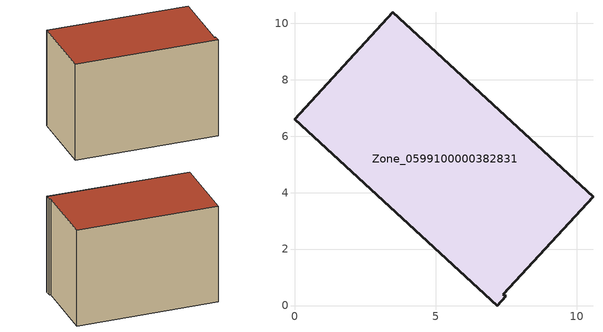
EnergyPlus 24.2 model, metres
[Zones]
Zone_0599100000382831
 floor ground (C_G): 0,6.59 3.48,10.39 10.58,3.86 7.4,0.4 7.48,0.33 7.18,0 z0
 wall outside (C_F): 3.48,10.39 0,6.59 7.18,0 7.48,0.33 7.4,0.4 10.58,3.86 3.48,10.39 z0:6.84
 roof outside (C_R): 0,6.59 7.18,0 7.48,0.33 7.4,0.4 10.58,3.86 3.48,10.39 z6.84
[BUILDING]
Pand.0599100000382831: North Axis=0; Terrain=City; Loads Convergence Tolerance Value=0.04; Temperature Convergence Tolerance Value=0.4; Solar Distribution=FullExterior; Maximum Number of Warmup Days=25; Minimum Number of Warmup Days=1
[Site:Location]
Rotterdam.The.Hague.AP_ZH_NLD Design_Conditions: Latitude=51.96; Longitude=4.45; Time Zone=1; Elevation=-4.5
[SITE:GROUNDTEMPERATURE:BUILDINGSURFACE]
18, 18, 18, 18, 18, 18, 18, 18, 18, 18, 18, 18
[MATERIAL] Thermal Absorptance=0.9; Solar Absorptance=0.7; Visible Absorptance=0.7
Name | Roughness | Thickness | Conductivity | Density | Specific Heat
G.TI.1992-2005 | MediumSmooth | 0.15 | 0.06 | 540 | 1210
F.TI.1992-2005 | Rough | 0.3 | 0.12 | 1920 | 840
R.TI.1992-2005 | MediumRough | 0.2 | 0.08 | 1500 | 1000
[CONSTRUCTION]
C_G: G.TI.1992-2005
C_F: F.TI.1992-2005
C_R: R.TI.1992-2005
[ZONE]
Zone_0599100000382831: Type=1; Multiplier=1; Ceiling Height=Autocalculate; Volume=Autocalculate; Floor Area=autocalculate; Part of Total Floor Area=Yes
[ZONEINFILTRATION:DESIGNFLOWRATE]
Infil_Zone_0599100000382831: Zone or ZoneList or Space or SpaceList=Zone_0599100000382831; Schedule=AlwaysOn; Design Flow Rate Calculation Method=Flow/Area; Flow Rate per Floor Area=0.0015; Constant Term Coefficient=1; Temperature Term Coefficient=0; Velocity Term Coefficient=0; Velocity Squared Term Coefficient=0
[HVACTEMPLATE:ZONE:IDEALLOADSAIRSYSTEM]
Zone_0599100000382831: Maximum Heating Supply Air Temperature=50; Minimum Cooling Supply Air Temperature=13; Maximum Heating Supply Air Humidity Ratio=0.0156; Minimum Cooling Supply Air Humidity Ratio=0.0077; Heating Limit=NoLimit; Cooling Limit=NoLimit; Dehumidification Control Type=ConstantSensibleHeatRatio; Cooling Sensible Heat Ratio=0.7; Dehumidification Setpoint=60; Humidification Control Type=None; Humidification Setpoint=30; Outdoor Air Method=None; Outdoor Air Flow Rate per Person=0.00944; Outdoor Air Flow Rate per Zone Floor Area=0; Outdoor Air Flow Rate per Zone=0; Demand Controlled Ventilation Type=None; Outdoor Air Economizer Type=NoEconomizer; Heat Recovery Type=None; Sensible Heat Recovery Effectiveness=0.7; Latent Heat Recovery Effectiveness=0.65
[ZONECONTROL:THERMOSTAT]
ThermostatControl_Zone_0599100000382831: Zone or ZoneList=Zone_0599100000382831; Control Type Schedule=DualSetpointControlType; Control 1=Thermostat_Zone_0599100000382831; Temperature Difference Between Cutout And Setpoint=0
[THERMOSTATSETPOINT:DUALSETPOINT]
Thermostat_Zone_0599100000382831: Heating Setpoint Temperature Schedule=HeatingSetpoint_Zone_0599100000382831; Cooling Setpoint Temperature Schedule=CoolingSetpoint_Zone_0599100000382831
[SCHEDULE:COMPACT]
HeatingSetpoint_Zone_0599100000382831: Through: 12/31, For: AllDays, Until: 24:00, 21
CoolingSetpoint_Zone_0599100000382831: Through: 12/31, For: AllDays, Until: 24:00, 24
DualSetpointControlType: Through: 12/31, For: AllDays, Until: 24:00, 4
AlwaysOn: Through: 12/31, For: AllDays, Until: 24:00, 1
